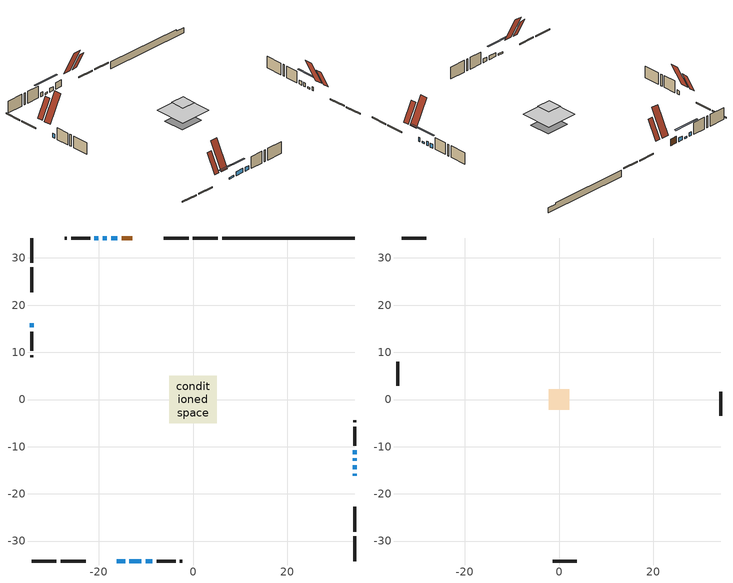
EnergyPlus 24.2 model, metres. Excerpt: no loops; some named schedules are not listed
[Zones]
conditioned space
 floor outside (Floor1 construction): -2.01,-2.01 -2.01,2.01 2.01,2.01 2.01,-2.01 z0.61
 floor adiabatic (AdiabaticFloorConstruction): -5,-5 -5,5 5,5 5,-5 z1.83
 floor foundation (Slab1 construction): -3.66,-3.35 -3.66,3.35 3.66,3.35 3.66,-3.35 z-1.52
 wall outside (RimJoist1 construction): 5.25,34.22 -0.01,34.22 / -34.22,-34.22 -28.97,-34.22 / -34.22,34.22 -34.22,28.97 / 34.22,-34.22 34.22,-28.97 z0.61:0.91
 wall outside (RimJoist2 construction): -0.94,34.22 -6.19,34.22 / -28.04,-34.22 -22.78,-34.22 / -34.22,28.04 -34.22,22.78 / 34.22,-28.04 34.22,-22.78 z0.61:0.91
 wall outside (AdiabaticWallConstruction 1): -12.85,34.22 -15.07,34.22 z0.61:2.64
 wall outside (AdiabaticWallConstruction): 34.22,-16.13 34.22,-15.73 / -16,34.22 -17.37,34.22 / -13.47,-34.22 -10.93,-34.22 / 34.22,-13.02 34.22,-12.48 / -20.09,34.22 -20.89,34.22 / 34.22,-11.55 34.22,-10.71 / -34.22,16.13 -34.22,15.29 / -10,-34.22 -8.63,-34.22 z0.61:1.83; 34.22,-14.81 34.22,-13.94 / -18.29,34.22 -19.16,34.22 / -16.13,-34.22 -14.4,-34.22 z0.61:1.07
 wall outside (Wall1 construction): -21.82,34.22 -25.83,34.22 / -7.71,-34.22 -3.69,-34.22 / -34.22,14.36 -34.22,10.34 / 34.22,-9.78 34.22,-5.77 z0.61:4.27
 wall outside (Wall2 construction): -26.76,34.22 -27.22,34.22 / -2.76,-34.22 -2.3,-34.22 / -34.22,9.41 -34.22,8.95 / 34.22,-4.84 34.22,-4.38 z0.61:4.27
 wall foundation (FoundationWall1 construction): 6.18,34.22,-1.52 6.18,34.22,0.61 31.42,34.22,0.61 31.42,34.22,0.05 34.22,34.22,0.05 34.22,34.22,-1.52
 window (WindowConstruction 7): 34.22,-16.13 34.22,-15.74 z0.61:1.83
 window (WindowConstruction 6): -16,34.22 -17.37,34.22 z0.61:1.83
 window (WindowConstruction 8): 34.22,-14.81 34.22,-13.94 z0.61:1.07
 window (WindowConstruction 9): -18.29,34.22 -19.16,34.22 z0.61:1.07
 window (WindowConstruction 10): -16.13,-34.22 -14.4,-34.22 z0.61:1.07
 window (WindowConstruction): -13.47,-34.22 -10.93,-34.22 z0.61:1.83
 window (WindowConstruction 1): 34.22,-13.01 34.22,-12.48 z0.61:1.83
 window (WindowConstruction 2): -20.09,34.22 -20.89,34.22 z0.61:1.83
 window (WindowConstruction 3): 34.22,-11.55 34.22,-10.71 z0.61:1.83
 window (WindowConstruction 4): -34.22,16.13 -34.22,15.29 z0.61:1.83
 window (WindowConstruction 5): -10,-34.22 -8.63,-34.22 z0.61:1.83
 door (Door): -12.85,34.22 -15.07,34.22 z0.61:2.64
 ceiling adiabatic (AdiabaticFloorConstruction): 5,-5 5,5 -5,5 -5,-5 z1.83
 roof outside (Roof2 construction): -11.92,34.22,4.27 -11.92,30.2,12.31 -9.67,30.2,12.31 -9.67,34.22,4.27; -17.05,-34.22,4.27 -17.05,-30.2,12.31 -19.3,-30.2,12.31 -19.3,-34.22,4.27; -34.22,17.05,4.27 -30.2,17.05,12.31 -30.2,19.3,12.31 -34.22,19.3,4.27; 34.22,-17.05,4.27 30.2,-17.05,12.31 30.2,-19.3,12.31 34.22,-19.3,4.27
attic - vented
 floor to conditioned space (Floor2 construction Reversed): -2.17,-2.17 -2.17,2.17 2.17,2.17 2.17,-2.17 z4.27
 wall outside (Wall3 construction): -28.15,34.22 -33.29,34.22 / -1.37,-34.22 3.77,-34.22 / -34.22,8.02 -34.22,2.88 / 34.22,-3.45 34.22,1.69 z0.61:4.27
 roof outside (Roof1 construction): -8.74,34.22,4.27 -8.74,31.32,10.06 -7.12,31.32,10.06 -7.12,34.22,4.27; -20.23,-34.22,4.27 -20.23,-31.32,10.06 -21.85,-31.32,10.06 -21.85,-34.22,4.27; -34.22,20.23,4.27 -31.32,20.23,10.06 -31.32,21.85,10.06 -34.22,21.85,4.27; 34.22,-20.23,4.27 31.32,-20.23,10.06 31.32,-21.85,10.06 34.22,-21.85,4.27
shading: 34.22,-10.08 34.22,-18.67 34.63,-18.67 34.63,-10.08 z4.93; -23.02,34.22 -14.44,34.22 -14.44,34.63 -23.02,34.63 z4.93; -10.54,-34.22 -19.98,-34.22 -19.98,-34.63 -10.54,-34.63 z4.93
[Building]
Building 1: Terrain=Suburbs
[Site:Location]
Erieau AUT_ON: Latitude {deg}=42.25; Longitude {deg}=-81.9; Time Zone {hr}=-5; Elevation {m}=178; Keep Site Location Information=Yes
[Site:GroundTemperature:Shallow]
5.2292, 3.30147, 3.1471, 4.0619, 7.73432, 11.3896, 14.5586, 16.5661, 16.7366, 15.1039, 12.0157, 8.47254
[Site:WaterMainsTemperature]
Calculation Method=Schedule; Temperature Schedule=mains temperature schedule
[Material] Roughness=Rough; Thermal Absorptance=0.9
Name | Thickness {m} | Conductivity {W/m-K} | Density {kg/m3} | Specific Heat {J/kg-K} | Solar Absorptance | Visible Absorptance
asphalt or fiberglass shingles | 0.00635 | 0.162714 | 1121.4 | 1465.45 | 0.4 | 0.4
ceiling loosefill ins | 0.254 | 0.0480833 | 16.02 | 1046.75 | 0.7 | 0.7
ceiling stud and cavity | 0.1397 | 0.108681 | 65.682 | 1177.47 | 0.7 | 0.7
concrete 4.0 in. | 0.1016 | 1.803125 | 2242.8 | 837.4 | 0.7 | 0.7
concrete 8.0 in. | 0.2032 | 1.803125 | 2242.8 | 837.4 | 0.7 | 0.7
door material | 0.04445 | 0.188738 | 512.64 | 1214.23 | 0.7 | 0.7
exterior vertical ins | 0.0230741 | 0.029427 | 32.04 | 1214.23 | 0.7 | 0.7
floor covering | 0.0127 | 0.0433444 | 54.468 | 1339.84 | 0.6 | 0.6
floor rigid ins; wall rigid ins | 0.512978 | 0.029427 | 32.04 | 1214.23 | 0.7 | 0.7
floor stud and cavity | 0.1397 | 1.58053 | 92.3553 | 1139.71 | 0.7 | 0.7
floor stud and cavity 1 | 0.1397 | 1.75129 | 37.0049 | 1207.88 | 0.7 | 0.7
furniture material conditioned space 1 | 0.1524 | 0.115458 | 640.8 | 1214.23 | 0.6 | 0.6
gypsum board | 0.0127 | 0.160291 | 801 | 837.4 | 0.6 | 0.6
gypsum board 1 | 0.0127 | 0.160291 | 801 | 837.4 | 0.7 | 0.7
osb sheathing 0.5 in. | 0.0127 | 0.115458 | 512.64 | 1214.23 | 0.7 | 0.7
osb sheathing 0.75 in. | 0.01905 | 0.115458 | 512.64 | 1214.23 | 0.7 | 0.7
osb sheathing 2.0 in. | 0.0508 | 0.115458 | 512.64 | 1214.23 | 0.7 | 0.7
rim joist stud and cavity | 0.0508 | 0.177588 | 50.32683 | 1063.81 | 0.6 | 0.6
rim joist stud and cavity 1 | 0.0508 | 0.0454632 | 125.044 | 1163.47 | 0.6 | 0.6
roof rigid ins | 0.103632 | 0.029427 | 32.04 | 1214.23 | 0.7 | 0.7
roof stud and cavity | 0.2032 | 0.318992 | 78.34581 | 1123.46 | 0.7 | 0.7
wall stud and cavity | 0.1397 | 0.116675 | 139.0536 | 1170.24 | 0.7 | 0.7
wall stud and cavity 1 | 0.1397 | 0.132674 | 139.0536 | 1170.24 | 0.7 | 0.7
wall stud and cavity 2 | 0.0889 | 6.9971 | 50.32683 | 1063.81 | 0.6 | 0.6
wall stud and cavity 3 | 0.0889 | 0.380278 | 52.3479 | 1209.89 | 0.7 | 0.7
wall stud and cavity 4 | 0.0889 | 0.391764 | 83.0341 | 1211.67 | 0.7 | 0.7
wood siding | 0.0254 | 0.102417 | 544.68 | 1172.36 | 0.4 | 0.4
wood siding 1 | 0.00254 | 0.102417 | 544.68 | 1172.36 | 0.4 | 0.4
wood siding 2; wood siding 3; wood siding 4 | 0.0254 | 0.102417 | 544.68 | 1172.36 | 0.7 | 0.7
[WindowMaterial:SimpleGlazingSystem]
Name | U-Factor {W/m2-K} | Solar Heat Gain Coefficient
WindowMaterial | 2.98152 | 0.57
WindowMaterial 1 | 3.02751 | 0.48
WindowMaterial 2 | 3.00934 | 0.53
WindowMaterial 3 | 3.0048 | 0.53
WindowMaterial 4 | 3.01445 | 0.51
WindowMaterial 5 | 5.28224 | 0.67
WindowMaterial 6 | 2.74645 | 0.57
[Construction]
AdiabaticFloorConstruction: floor stud and cavity 1, floor rigid ins, osb sheathing 0.75 in., floor covering
AdiabaticWallConstruction: wood siding 3, wall rigid ins, wall stud and cavity 3, gypsum board
AdiabaticWallConstruction 1: wood siding 4, wall rigid ins, wall stud and cavity 3, gypsum board
Door: door material
Floor1 construction: floor stud and cavity, osb sheathing 0.75 in., floor covering
Floor2 construction Reversed: gypsum board, ceiling stud and cavity, ceiling loosefill ins
FoundationWall1 construction: concrete 8.0 in., gypsum board 1
furniture construction conditioned space 1: furniture material conditioned space 1
PartitionWallConstruction: gypsum board, wall stud and cavity 4, gypsum board
RimJoist1 construction: wood siding 2, rim joist stud and cavity
RimJoist2 construction: wood siding 2, osb sheathing 2.0 in., rim joist stud and cavity 1
Roof1 construction: asphalt or fiberglass shingles
Roof2 construction: asphalt or fiberglass shingles, roof rigid ins, osb sheathing 0.75 in., roof stud and cavity, gypsum board
Slab1 construction: concrete 4.0 in.
Wall1 construction: wood siding, osb sheathing 0.5 in., wall stud and cavity, gypsum board
Wall2 construction: wood siding, osb sheathing 0.5 in., wall stud and cavity 1, gypsum board
Wall3 construction: wood siding 1, wall stud and cavity 2
WindowConstruction: WindowMaterial
WindowConstruction 1: WindowMaterial 1
WindowConstruction 10; WindowConstruction 8; WindowConstruction 9: WindowMaterial 6
WindowConstruction 2: WindowMaterial 2
WindowConstruction 3; WindowConstruction 4: WindowMaterial 3
WindowConstruction 5; WindowConstruction 6: WindowMaterial 4
WindowConstruction 7: WindowMaterial 5
[Zone] Multiplier=1; Part of Total Floor Area=Yes
Name | Volume {m3}
attic - vented | 12.1321
conditioned space | 239.5
[Space]
Name | Zone | Volume {m3}
attic - vented 1 | attic - vented | 12.1321
conditioned space 1 | conditioned space | 239.5
[ZoneInfiltration:EffectiveLeakageArea]
infil attic - vented 1: Zone or Space=attic - vented 1; Schedule=Always On Discrete; Effective Air Leakage Area {cm2}=901.44; Stack Coefficient=0.000657393; Wind Coefficient=1.73234e-05
[ZoneMixing]
whole house fan mix: Zone or Space=attic - vented; Schedule=Always On Continuous; Design Flow Rate Calculation Method=Flow/Zone; Design Flow Rate {m3/s}=0; Source Zone or Space=conditioned space
[SurfaceProperty:ExposedFoundationPerimeter]
Slab1: Exposed Perimeter Calculation Method=TotalExposedPerimeter; Total Exposed Perimeter {m}=28.043
[InternalMass] Zone or ZoneList=conditioned space; Space or SpaceList=conditioned space 1
Name | Construction | Surface Area {m2}
furniture mass conditioned space 1 | furniture construction conditioned space 1 | 66.0719
partition wall mass | PartitionWallConstruction | 165.18
[Lights]
interior lighting: Zone or ZoneList or Space or SpaceList=conditioned space 1; Schedule=interior lighting schedule; Design Level Calculation Method=LightingLevel; Lighting Level {W}=343.2; Return Air Fraction=0; Fraction Radiant=0.6; Fraction Visible=0.2; Fraction Replaceable=1
[People]
occupants: Zone or ZoneList or Space or SpaceList=conditioned space 1; Number of People Schedule=occupants schedule; Number of People Calculation Method=People; Number of People=3; Fraction Radiant=0.314171; Sensible Heat Fraction=0.56303; Activity Level Schedule=occupants activity schedule; Carbon Dioxide Generation Rate {m3/s-W}=0; Enable ASHRAE 55 Comfort Warnings=No; Mean Radiant Temperature Calculation Type=EnclosureAveraged
[ElectricEquipment] Zone or ZoneList or Space or SpaceList=conditioned space 1; Design Level Calculation Method=EquipmentLevel
Name | Schedule | Design Level {W} | Fraction Latent | Fraction Radiant | Fraction Lost
clothes dryer | clothes dryer schedule | 140.772 | 0.015 | 0.081 | 0.85
clothes washer | clothes washer schedule | 32.1985 | 0.03 | 0.162 | 0.7
cooking range | cooking range schedule | 215.147 | 0.08 | 0.432 | 0.2
dishwasher | dishwasher schedule | 66.8632 | 0.3 | 0.18 | 0.4
fridge | fridge schedule | 72.9452 | 0 | 0.6 | 0
mech vent house fan | mech vent house fan schedule | 0 | 0 | 0 | 1
mech vent house fan cfis | mech vent house fan cfis schedule | 0 | 0 | 0 | 0
misc plug loads | misc plug loads schedule | 494.7 | 0.045 | 0.513 | 0.1
whole house fan | Always On Discrete | 0 | 0 | 0 | 1
[OtherEquipment] Zone or ZoneList or Space or SpaceList=conditioned space 1; Design Level Calculation Method=EquipmentLevel
Name | Fuel Type | Schedule | Design Level {W} | Fraction Latent | Fraction Radiant | Fraction Lost
clothes dryer 1 | Electricity | clothes dryer schedule | 0 | 0.015 | 0.081 | 0.85
cooking range 1 | Electricity | cooking range schedule | 0 | 0.08 | 0.432 | 0.2
general water use latent | None | general water use schedule | 62.594 | 1 | 0 | 0
general water use sensible | None | general water use schedule | -61.6891 | 0 | 0.6 | 0
mech vent house fan latent load | None | Always On Discrete | 0 | 1 | 0 | 0
mech vent house fan sensible load | None | Always On Discrete | 0 | 0 | 0 | 0
water heater energy adjustment1 | NaturalGas | Always On Discrete | 0.01 | 0 | 0 | 1
[ZoneInfiltration:DesignFlowRate] Zone or ZoneList or Space or SpaceList=conditioned space 1; Schedule=Always On Discrete; Design Flow Rate Calculation Method=Flow/Zone; Design Flow Rate {m3/s}=0
infil flow; natural vent flow; whole house fan flow
[AvailabilityManager:Scheduled]
central ac and furnace airloop Availability Manager: Schedule=Always On Discrete
[Foundation:Kiva]
Foundation Kiva 1: Initial Indoor Air Temperature {C}=18; Wall Height Above Grade {m}=0.609996; Wall Depth Below Slab {m}=0.2032; Custom Block Material Name 1=exterior vertical ins; Custom Block Depth 1 {m}=2.13; Custom Block X Position 1 {m}=0.2159; Custom Block Z Position 1 {m}=0
[Foundation:Kiva:Settings]
Soil Conductivity {W/m-K}=0.849921; Soil Density {kg/m3}=1842.3; Soil Specific Heat {J/kg-K}=418.7; Ground Solar Absorptivity=0.9; Ground Thermal Absorptivity=0.9; Ground Surface Roughness {m}=0.03; Far-Field Width {m}=40; Deep-Ground Boundary Condition=ZeroFlux; Deep-Ground Depth {m}=40; Minimum Cell Dimension {m}=0.2; Maximum Cell Growth Coefficient=3; Simulation Timestep=Timestep
[Exterior:Lights]
exterior lighting: Schedule=exterior lighting schedule; Design Level {W}=75.6
[EnergyManagementSystem:GlobalVariable]
central_ac_and_furnace_airloop_Fan_RTF
infil_program_Qfan
infil_program_Qinf
natural_vent_program_Qnv
natural_vent_program_Qwhf
[EnergyManagementSystem:Sensor]
Name | Output:Variable or Output:Meter Index Key | Output:Variable or Output:Meter
airflow_gain | infil flow | Infiltration Sensible Heat Gain Energy
airflow_gain_1 | natural vent flow | Infiltration Sensible Heat Gain Energy
airflow_gain_2 | whole house fan flow | Infiltration Sensible Heat Gain Energy
airflow_loss | infil flow | Infiltration Sensible Heat Loss Energy
airflow_loss_1 | natural vent flow | Infiltration Sensible Heat Loss Energy
airflow_loss_2 | whole house fan flow | Infiltration Sensible Heat Loss Energy
clg_load_cond |  | Cooling:EnergyTransfer:Zone:CONDITIONED SPACE
clg_sp_s; clg_sp_s_1 | cooling setpoint | Schedule Value
clothes_dryer_exhaust_0_sch_s | clothes dryer exhaust 0 schedule | Schedule Value
cool_season | cooling season schedule | Schedule Value
htg_load_cond |  | Heating:EnergyTransfer:Zone:CONDITIONED SPACE
htg_sp_s; htg_sp_s_1 | heating setpoint | Schedule Value
ig_ee_conv | clothes dryer | Electric Equipment Convective Heating Energy
ig_ee_conv_2 | cooking range | Electric Equipment Convective Heating Energy
ig_ee_conv_4 | fridge | Electric Equipment Convective Heating Energy
ig_ee_conv_5 | misc plug loads | Electric Equipment Convective Heating Energy
ig_ee_conv_6 | whole house fan | Electric Equipment Convective Heating Energy
ig_ee_rad | clothes dryer | Electric Equipment Radiant Heating Energy
ig_ee_rad_2 | cooking range | Electric Equipment Radiant Heating Energy
ig_ee_rad_4 | fridge | Electric Equipment Radiant Heating Energy
ig_ee_rad_5 | misc plug loads | Electric Equipment Radiant Heating Energy
ig_ee_rad_6 | whole house fan | Electric Equipment Radiant Heating Energy
ig_lgt_conv | interior lighting | Lights Convective Heating Energy
ig_lgt_rad | interior lighting | Lights Radiant Heating Energy
ig_lgt_vis | interior lighting | Lights Visible Radiation Heating Energy
ig_oe_conv | clothes dryer 1 | Other Equipment Convective Heating Energy
ig_oe_conv_1 | cooking range 1 | Other Equipment Convective Heating Energy
ig_oe_conv_2 | general water use latent | Other Equipment Convective Heating Energy
ig_oe_conv_3 | general water use sensible | Other Equipment Convective Heating Energy
ig_oe_conv_4 | water heater energy adjustment1 | Other Equipment Convective Heating Energy
ig_oe_rad | clothes dryer 1 | Other Equipment Radiant Heating Energy
ig_oe_rad_1 | cooking range 1 | Other Equipment Radiant Heating Energy
ig_oe_rad_2 | general water use latent | Other Equipment Radiant Heating Energy
ig_oe_rad_3 | general water use sensible | Other Equipment Radiant Heating Energy
ig_oe_rad_4 | water heater energy adjustment1 | Other Equipment Radiant Heating Energy
ig_ppl_conv | occupants | People Convective Heating Energy
ig_ppl_rad | occupants | People Radiant Heating Energy
im_conv | furniture mass conditioned space 1 | Surface Inside Face Convection Heat Gain Energy
im_conv_1 | partition wall mass | Surface Inside Face Convection Heat Gain Energy
im_ig | furniture mass conditioned space 1 | Surface Inside Face Internal Gains Radiation Heat Gain Energy
im_ig_1 | partition wall mass | Surface Inside Face Internal Gains Radiation Heat Gain Energy
im_lgt | furniture mass conditioned space 1 | Surface Inside Face Lights Radiation Heat Gain Energy
im_lgt_1 | partition wall mass | Surface Inside Face Lights Radiation Heat Gain Energy
im_sol | furniture mass conditioned space 1 | Surface Inside Face Solar Radiation Heat Gain Energy
im_sol_1 | partition wall mass | Surface Inside Face Solar Radiation Heat Gain Energy
im_surf | furniture mass conditioned space 1 | Surface Inside Face Net Surface Thermal Radiation Heat Gain Energy
im_surf_1 | partition wall mass | Surface Inside Face Net Surface Thermal Radiation Heat Gain Energy
mv_conv | mech vent house fan | Electric Equipment Convective Heating Energy
mv_conv_1 | mech vent house fan cfis | Electric Equipment Convective Heating Energy
mv_conv_2 | mech vent house fan latent load | Other Equipment Convective Heating Energy
mv_conv_3 | mech vent house fan sensible load | Other Equipment Convective Heating Energy
mv_rad | mech vent house fan | Electric Equipment Radiant Heating Energy
mv_rad_1 | mech vent house fan cfis | Electric Equipment Radiant Heating Energy
mv_rad_2 | mech vent house fan latent load | Other Equipment Radiant Heating Energy
mv_rad_3 | mech vent house fan sensible load | Other Equipment Radiant Heating Energy
natural_vent_s | natural vent schedule | Schedule Value
out_pb_s |  | Site Outdoor Air Barometric Pressure
out_wt_s |  | Site Outdoor Air Humidity Ratio
site_vw_s |  | Site Wind Speed
ss_back_out | Window1 | Surface Window Shortwave from Zone Back Out Window Heat Transfer Rate
ss_back_out_1 | Window10 | Surface Window Shortwave from Zone Back Out Window Heat Transfer Rate
ss_back_out_10 | Window8 | Surface Window Shortwave from Zone Back Out Window Heat Transfer Rate
ss_back_out_2 | Window12 | Surface Window Shortwave from Zone Back Out Window Heat Transfer Rate
ss_back_out_3 | Window13 | Surface Window Shortwave from Zone Back Out Window Heat Transfer Rate
ss_back_out_4 | Window14 | Surface Window Shortwave from Zone Back Out Window Heat Transfer Rate
ss_back_out_5 | Window2 | Surface Window Shortwave from Zone Back Out Window Heat Transfer Rate
ss_back_out_6 | Window4 | Surface Window Shortwave from Zone Back Out Window Heat Transfer Rate
ss_back_out_7 | Window5 | Surface Window Shortwave from Zone Back Out Window Heat Transfer Rate
ss_back_out_8 | Window6 | Surface Window Shortwave from Zone Back Out Window Heat Transfer Rate
ss_back_out_9 | Window7 | Surface Window Shortwave from Zone Back Out Window Heat Transfer Rate
ss_conv | Door1 | Surface Inside Face Convection Heat Gain Energy
ss_conv_1 | Window1 | Surface Inside Face Convection Heat Gain Energy
ss_conv_10 | Window7 | Surface Inside Face Convection Heat Gain Energy
ss_conv_11 | Window8 | Surface Inside Face Convection Heat Gain Energy
ss_conv_2 | Window10 | Surface Inside Face Convection Heat Gain Energy
ss_conv_3 | Window12 | Surface Inside Face Convection Heat Gain Energy
ss_conv_4 | Window13 | Surface Inside Face Convection Heat Gain Energy
ss_conv_5 | Window14 | Surface Inside Face Convection Heat Gain Energy
ss_conv_6 | Window2 | Surface Inside Face Convection Heat Gain Energy
ss_conv_7 | Window4 | Surface Inside Face Convection Heat Gain Energy
ss_conv_8 | Window5 | Surface Inside Face Convection Heat Gain Energy
ss_conv_9 | Window6 | Surface Inside Face Convection Heat Gain Energy
ss_ig | Door1 | Surface Inside Face Internal Gains Radiation Heat Gain Energy
ss_ig_1 | Window1 | Surface Inside Face Internal Gains Radiation Heat Gain Energy
ss_ig_10 | Window7 | Surface Inside Face Internal Gains Radiation Heat Gain Energy
ss_ig_11 | Window8 | Surface Inside Face Internal Gains Radiation Heat Gain Energy
ss_ig_2 | Window10 | Surface Inside Face Internal Gains Radiation Heat Gain Energy
ss_ig_3 | Window12 | Surface Inside Face Internal Gains Radiation Heat Gain Energy
ss_ig_4 | Window13 | Surface Inside Face Internal Gains Radiation Heat Gain Energy
ss_ig_5 | Window14 | Surface Inside Face Internal Gains Radiation Heat Gain Energy
ss_ig_6 | Window2 | Surface Inside Face Internal Gains Radiation Heat Gain Energy
ss_ig_7 | Window4 | Surface Inside Face Internal Gains Radiation Heat Gain Energy
ss_ig_8 | Window5 | Surface Inside Face Internal Gains Radiation Heat Gain Energy
ss_ig_9 | Window6 | Surface Inside Face Internal Gains Radiation Heat Gain Energy
ss_lgt | Door1 | Surface Inside Face Lights Radiation Heat Gain Energy
ss_sol | Door1 | Surface Inside Face Solar Radiation Heat Gain Energy
ss_surf | Door1 | Surface Inside Face Net Surface Thermal Radiation Heat Gain Energy
ss_surf_1 | Window1 | Surface Inside Face Net Surface Thermal Radiation Heat Gain Energy
ss_surf_10 | Window7 | Surface Inside Face Net Surface Thermal Radiation Heat Gain Energy
ss_surf_11 | Window8 | Surface Inside Face Net Surface Thermal Radiation Heat Gain Energy
ss_surf_2 | Window10 | Surface Inside Face Net Surface Thermal Radiation Heat Gain Energy
ss_surf_3 | Window12 | Surface Inside Face Net Surface Thermal Radiation Heat Gain Energy
ss_surf_4 | Window13 | Surface Inside Face Net Surface Thermal Radiation Heat Gain Energy
ss_surf_5 | Window14 | Surface Inside Face Net Surface Thermal Radiation Heat Gain Energy
ss_surf_6 | Window2 | Surface Inside Face Net Surface Thermal Radiation Heat Gain Energy
ss_surf_7 | Window4 | Surface Inside Face Net Surface Thermal Radiation Heat Gain Energy
ss_surf_8 | Window5 | Surface Inside Face Net Surface Thermal Radiation Heat Gain Energy
ss_surf_9 | Window6 | Surface Inside Face Net Surface Thermal Radiation Heat Gain Energy
ss_trans_in | Window1 | Surface Window Transmitted Solar Radiation Rate
ss_trans_in_1 | Window10 | Surface Window Transmitted Solar Radiation Rate
ss_trans_in_10 | Window8 | Surface Window Transmitted Solar Radiation Rate
ss_trans_in_2 | Window12 | Surface Window Transmitted Solar Radiation Rate
ss_trans_in_3 | Window13 | Surface Window Transmitted Solar Radiation Rate
ss_trans_in_4 | Window14 | Surface Window Transmitted Solar Radiation Rate
ss_trans_in_5 | Window2 | Surface Window Transmitted Solar Radiation Rate
ss_trans_in_6 | Window4 | Surface Window Transmitted Solar Radiation Rate
ss_trans_in_7 | Window5 | Surface Window Transmitted Solar Radiation Rate
ss_trans_in_8 | Window6 | Surface Window Transmitted Solar Radiation Rate
ss_trans_in_9 | Window7 | Surface Window Transmitted Solar Radiation Rate
ss_trans_out | Window1 | Surface Inside Face Initial Transmitted Diffuse Transmitted Out Window Solar Radiation Rate
ss_trans_out_1 | Window10 | Surface Inside Face Initial Transmitted Diffuse Transmitted Out Window Solar Radiation Rate
ss_trans_out_10 | Window8 | Surface Inside Face Initial Transmitted Diffuse Transmitted Out Window Solar Radiation Rate
ss_trans_out_2 | Window12 | Surface Inside Face Initial Transmitted Diffuse Transmitted Out Window Solar Radiation Rate
ss_trans_out_3 | Window13 | Surface Inside Face Initial Transmitted Diffuse Transmitted Out Window Solar Radiation Rate
ss_trans_out_4 | Window14 | Surface Inside Face Initial Transmitted Diffuse Transmitted Out Window Solar Radiation Rate
ss_trans_out_5 | Window2 | Surface Inside Face Initial Transmitted Diffuse Transmitted Out Window Solar Radiation Rate
ss_trans_out_6 | Window4 | Surface Inside Face Initial Transmitted Diffuse Transmitted Out Window Solar Radiation Rate
ss_trans_out_7 | Window5 | Surface Inside Face Initial Transmitted Diffuse Transmitted Out Window Solar Radiation Rate
ss_trans_out_8 | Window6 | Surface Inside Face Initial Transmitted Diffuse Transmitted Out Window Solar Radiation Rate
ss_trans_out_9 | Window7 | Surface Inside Face Initial Transmitted Diffuse Transmitted Out Window Solar Radiation Rate
s_conv | Floor1 | Surface Inside Face Convection Heat Gain Energy
s_conv_1 | Floor2 | Surface Inside Face Convection Heat Gain Energy
s_conv_10 | RimJoist2:180 | Surface Inside Face Convection Heat Gain Energy
s_conv_11 | RimJoist2:270 | Surface Inside Face Convection Heat Gain Energy
s_conv_12 | RimJoist2:90 | Surface Inside Face Convection Heat Gain Energy
s_conv_13 | Roof2:0 | Surface Inside Face Convection Heat Gain Energy
s_conv_14 | Roof2:180 | Surface Inside Face Convection Heat Gain Energy
s_conv_15 | Roof2:270 | Surface Inside Face Convection Heat Gain Energy
s_conv_16 | Roof2:90 | Surface Inside Face Convection Heat Gain Energy
s_conv_17 | Slab1 | Surface Inside Face Convection Heat Gain Energy
s_conv_18 | Wall1:0 | Surface Inside Face Convection Heat Gain Energy
s_conv_19 | Wall1:180 | Surface Inside Face Convection Heat Gain Energy
s_conv_2 | FoundationWall1 | Surface Inside Face Convection Heat Gain Energy
s_conv_20 | Wall1:270 | Surface Inside Face Convection Heat Gain Energy
s_conv_21 | Wall1:90 | Surface Inside Face Convection Heat Gain Energy
s_conv_22 | Wall2:0 | Surface Inside Face Convection Heat Gain Energy
s_conv_23 | Wall2:180 | Surface Inside Face Convection Heat Gain Energy
s_conv_24 | Wall2:270 | Surface Inside Face Convection Heat Gain Energy
s_conv_25 | Wall2:90 | Surface Inside Face Convection Heat Gain Energy
s_conv_3 | inferred conditioned ceiling | Surface Inside Face Convection Heat Gain Energy
s_conv_4 | inferred conditioned floor | Surface Inside Face Convection Heat Gain Energy
s_conv_5 | RimJoist1:0 | Surface Inside Face Convection Heat Gain Energy
